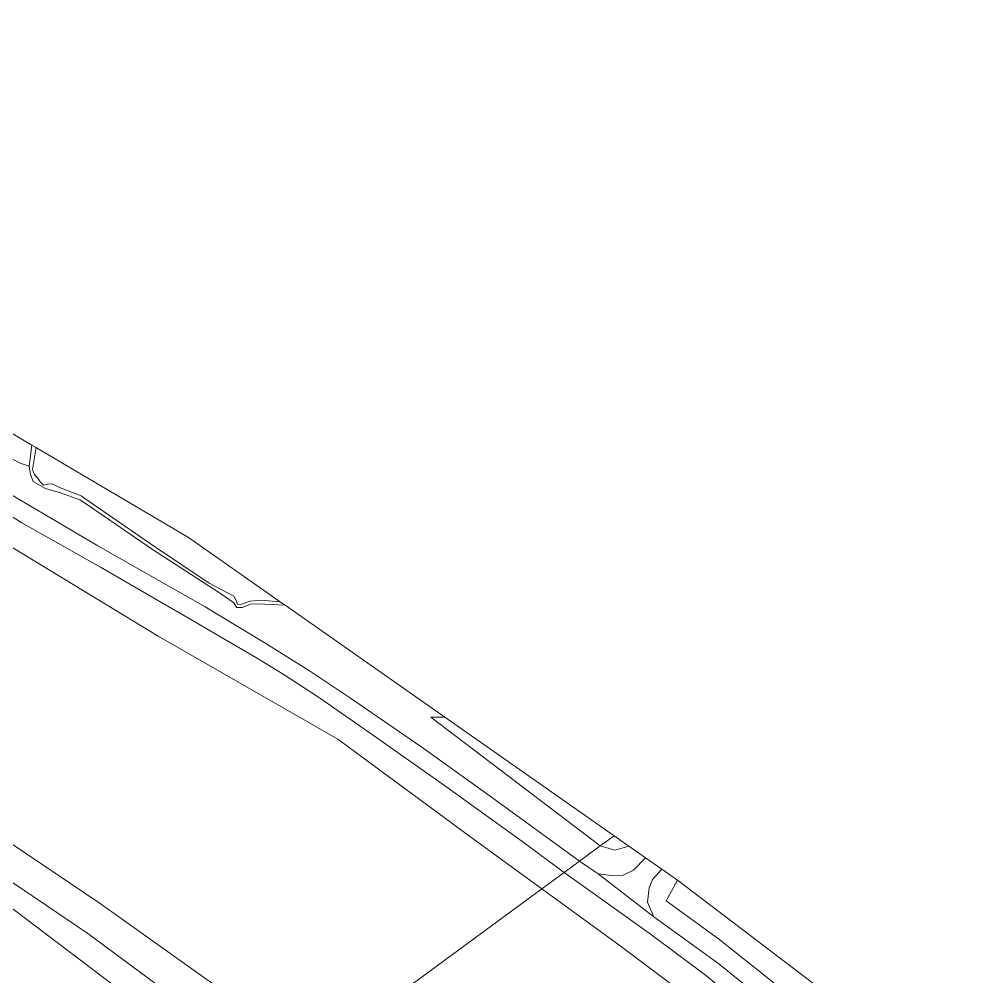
# Model space of a CAD drawing. Header units: metres. Extents: x 112942 to 118371, y 496117 to 499046.
# Drawn here: x 117547.8 to 117698.2, y 496958 to 497107.1 of the extents above; entities that cross this region are included whole.
import ezdxf

# ---------------------------------------------------------------- set-up
doc = ezdxf.new("R2010")
doc.units = ezdxf.units.M
doc.layers.add('B-WE-OG-TOPOKAART-G', color=253, linetype='Continuous', lineweight=18)

msp = doc.modelspace()

# ---------------------------------------------------------------- linework, layer by layer
at = {"layer": 'B-WE-OG-TOPOKAART-G'}
for points in [[(117416.821, 497107.111, -0.938), (117423.063, 497104.322, -0.934), (117429.794, 497101.037, -0.994), (117439.415, 497095.746, -1.045), (117447.762, 497091.104, -1.057), (117460.521, 497083.767, -1.084), (117473.2, 497076.315, -1.084), (117489.841, 497066.645, -1.036), (117505.957, 497057.126, -0.989), (117509.99, 497054.751, -1.004), (117525.437, 497045.43, -1.058), (117541.833, 497035.819, -1.061), (117559.991, 497025.095, -0.965), (117576.683, 497015.584, -1.006), (117586.159, 497009.873, -1.04), (117592.967, 497005.626, -1.07), (117599.312, 497001.386, -1.085), (117610.259, 496993.842, -1.121), (117621.059, 496986.106, -1.142), (117634.974, 496975.966, -1.187)], [(117638.233, 496978.361, -1.298), (117634.974, 496975.966, -1.187), (117621.059, 496986.106, -1.142), (117610.259, 496993.842, -1.121), (117599.312, 497001.386, -1.085), (117592.967, 497005.626, -1.07), (117586.159, 497009.873, -1.04), (117576.683, 497015.584, -1.006), (117559.991, 497025.095, -0.965), (117541.833, 497035.819, -1.061), (117525.437, 497045.43, -1.058), (117509.99, 497054.751, -1.004), (117505.957, 497057.126, -0.989), (117489.841, 497066.645, -1.036), (117473.2, 497076.315, -1.084), (117460.521, 497083.767, -1.084), (117447.762, 497091.104, -1.057), (117439.415, 497095.746, -1.045), (117429.794, 497101.037, -0.994), (117423.063, 497104.322, -0.934), (117416.821, 497107.111, -0.938)], [(117634.974, 496975.966, -1.187), (117632.614, 496974.232, -1.259), (117625.987, 496979.096, -1.139), (117613.993, 496987.784, -1.178), (117603.932, 496994.806, -1.202), (117598.621, 496998.579, -1.157), (117594.33, 497001.541, -1.103), (117588.857, 497005.098, -1.076), (117584.688, 497007.669, -1.037), (117574.454, 497013.647, -1), (117560.379, 497021.76, -0.992), (117548.166, 497028.697, -1.006), (117539.509, 497034.066, -1.064), (117521.663, 497044.652, -1.07), (117505.466, 497054.211, -1.012), (117490.994, 497062.806, -0.988), (117475.948, 497071.568, -1.051), (117462.904, 497079.214, -1.03), (117450.6, 497086.274, -1.027), (117438.784, 497093.163, -1.039), (117433.026, 497096.356, -1.012), (117427.319, 497099.221, -1.021), (117420.351, 497102.443, -0.958), (117414.389, 497105.071, -0.95)], [(117414.389, 497105.071, -0.95), (117420.351, 497102.443, -0.958), (117427.319, 497099.221, -1.021), (117433.026, 497096.356, -1.012), (117438.784, 497093.163, -1.039), (117450.6, 497086.274, -1.027), (117462.904, 497079.214, -1.03), (117475.948, 497071.568, -1.051), (117490.994, 497062.806, -0.988), (117505.466, 497054.211, -1.012), (117521.663, 497044.652, -1.07), (117539.509, 497034.066, -1.064), (117548.166, 497028.697, -1.006), (117560.379, 497021.76, -0.992), (117574.454, 497013.647, -1), (117584.688, 497007.669, -1.037), (117588.857, 497005.098, -1.076), (117594.33, 497001.541, -1.103), (117598.621, 496998.579, -1.157), (117603.932, 496994.806, -1.202), (117613.993, 496987.784, -1.178), (117625.987, 496979.096, -1.139), (117632.614, 496974.232, -1.259)], [(117409.483, 497100.954, -1.238), (117423.711, 497094.013, -1.227), (117447.074, 497082.051, -1.18), (117496.91, 497054.142, -1.187), (117528.41, 497035.891, -1.297), (117569.395, 497011.035, -1.223), (117597.348, 496994.978, -1.337), (117617.868, 496979.867, -1.233), (117629.127, 496971.67, -1.249)], [(117632.614, 496974.232, -1.259), (117629.127, 496971.67, -1.249), (117617.868, 496979.867, -1.233), (117597.348, 496994.978, -1.337), (117569.395, 497011.035, -1.223), (117528.41, 497035.891, -1.297), (117496.91, 497054.142, -1.187), (117447.074, 497082.051, -1.18), (117423.711, 497094.013, -1.227), (117409.483, 497100.954, -1.238)], [(117381.643, 497077.594, -1.351), (117400.482, 497067.76, -1.407), (117429.106, 497052.414, -1.42), (117450.721, 497039.914, -1.43), (117470.549, 497027.961, -1.443), (117490.429, 497015.366, -1.447), (117511.886, 497001.629, -1.447), (117535.291, 496986.239, -1.467), (117560.202, 496969.486, -1.513), (117581.489, 496954.316, -1.5), (117593.26, 496945.317, -1.5)], [(117629.127, 496971.67, -1.249), (117593.26, 496945.317, -1.5), (117581.489, 496954.316, -1.5), (117560.202, 496969.486, -1.513), (117535.291, 496986.239, -1.467), (117511.886, 497001.629, -1.447), (117490.429, 497015.366, -1.447), (117470.549, 497027.961, -1.443), (117450.721, 497039.914, -1.43), (117429.106, 497052.414, -1.42), (117400.482, 497067.76, -1.407), (117381.643, 497077.594, -1.351)], [(117588.922, 496942.129, -1.499), (117585.449, 496939.578, -0.954), (117570.789, 496950.317, -0.923), (117542.032, 496972.081, -1.043), (117517.404, 496988.717, -0.844), (117490.62, 497005.377, -0.724), (117478.468, 497012.645, -0.715), (117462.962, 497021.891, -0.646), (117448.586, 497029.876, -0.598), (117434.036, 497037.799, -0.367), (117424.598, 497043.829, -0.556), (117415.628, 497050.209, -0.619), (117410.605, 497053.246, -0.475), (117404.118, 497057.952, -0.751), (117377.371, 497074.009, -1.374)], [(117593.26, 496945.317, -1.5), (117588.922, 496942.129, -1.499), (117579.839, 496948.873, -1.503), (117558.43, 496964.731, -1.443), (117542.11, 496975.732, -1.437), (117515.582, 496993.744, -1.427), (117488.769, 497010.577, -1.42), (117460.367, 497028.182, -1.417), (117435.707, 497042.69, -1.414), (117401.631, 497061.509, -1.414), (117377.431, 497074.059, -1.398)], [(117377.431, 497074.059, -1.398), (117401.631, 497061.509, -1.414), (117435.707, 497042.69, -1.414), (117460.367, 497028.182, -1.417), (117488.769, 497010.577, -1.42), (117515.582, 496993.744, -1.427), (117542.11, 496975.732, -1.437), (117558.43, 496964.731, -1.443), (117579.839, 496948.873, -1.503), (117588.922, 496942.129, -1.499)], [(117366.83, 497065.164, 3.769), (117405.195, 497044.41, 4.12), (117410.605, 497053.246, -0.475), (117415.628, 497050.209, -0.619), (117424.598, 497043.829, -0.556), (117434.036, 497037.799, -0.367), (117448.586, 497029.876, -0.598), (117462.962, 497021.891, -0.646), (117478.468, 497012.645, -0.715), (117490.62, 497005.377, -0.724), (117517.404, 496988.717, -0.844), (117542.032, 496972.081, -1.043), (117570.789, 496950.317, -0.923), (117585.449, 496939.578, -0.954)], [(117534.112, 497050.031, -1.16), (117549.72, 497040.798, -1.205), (117549.301, 497037.488, -1.154), (117547.884, 497037.962, -1.082), (117536.892, 497043.698, -1.145), (117529.775, 497049.711, -1.085), (117534.112, 497050.031, -1.16)], [(117536.892, 497043.698, -1.145), (117547.884, 497037.962, -1.082), (117549.301, 497037.488, -1.154), (117549.505, 497036.206, -1.169), (117549.94, 497035.105, -1.178), (117551.839, 497034.049, -1.127), (117554.337, 497033.326, -1.16), (117557.179, 497032.244, -1.076), (117558.545, 497031.389, -1.076), (117568.364, 497024.654, -1.097), (117578.931, 497017.752, -1.154), (117581.112, 497016.27, -1.154), (117581.632, 497015.475, -1.154), (117582.527, 497015.467, -1.154), (117583.782, 497016.015, -1.148), (117584.824, 497016.081, -1.148), (117589.144, 497015.831, -1.148), (117614.002, 496998.418, -1.31), (117611.854, 496998.421, -1.31), (117638.233, 496978.361, -1.298)], [(117549.72, 497040.798, -1.205), (117550.372, 497040.413, -1.349), (117549.818, 497036.983, -1.436), (117550.145, 497036.178, -1.436), (117550.593, 497035.668, -1.436), (117551.002, 497035.063, -1.436), (117551.503, 497034.545, -1.436), (117552.202, 497034.683, -1.436), (117552.86, 497034.731, -1.436), (117554.031, 497034.187, -1.436), (117557.411, 497032.886, -1.436), (117557.959, 497032.455, -1.436), (117563.323, 497028.782, -1.436), (117568.958, 497024.9, -1.436), (117577.31, 497019.286, -1.436), (117581.156, 497017.251, -1.436), (117581.552, 497016.599, -1.436), (117581.749, 497016.008, -1.436), (117582.064, 497015.907, -1.436), (117583.696, 497016.468, -1.436), (117585.436, 497016.611, -1.436), (117588.339, 497016.395, -1.436), (117589.144, 497015.831, -1.148), (117584.824, 497016.081, -1.148), (117583.782, 497016.015, -1.148), (117582.527, 497015.467, -1.154), (117581.632, 497015.475, -1.154), (117581.112, 497016.27, -1.154), (117578.931, 497017.752, -1.154), (117568.364, 497024.654, -1.097), (117558.545, 497031.389, -1.076), (117557.179, 497032.244, -1.076), (117554.337, 497033.326, -1.16), (117551.839, 497034.049, -1.127), (117549.94, 497035.105, -1.178), (117549.505, 497036.206, -1.169), (117549.301, 497037.488, -1.154), (117549.72, 497040.798, -1.205)], [(117550.422, 497040.383, -1.453), (117574.082, 497026.385, -1.363), (117588.243, 497016.462, -1.59), (117588.339, 497016.395, -1.436), (117585.436, 497016.611, -1.436), (117583.696, 497016.468, -1.436), (117582.064, 497015.907, -1.436), (117581.749, 497016.008, -1.436), (117581.552, 497016.599, -1.436), (117581.156, 497017.251, -1.436), (117577.31, 497019.286, -1.436), (117568.958, 497024.9, -1.436), (117563.323, 497028.782, -1.436), (117557.959, 497032.455, -1.436), (117557.411, 497032.886, -1.436), (117554.031, 497034.187, -1.436), (117552.86, 497034.731, -1.436), (117552.202, 497034.683, -1.436), (117551.503, 497034.545, -1.436), (117551.002, 497035.063, -1.436), (117550.593, 497035.668, -1.436), (117550.145, 497036.178, -1.436), (117549.818, 497036.983, -1.436), (117550.372, 497040.413, -1.349), (117550.422, 497040.383, -1.453)], [(117611.854, 496998.421, -1.31), (117614.002, 496998.418, -1.31), (117640.372, 496979.932, -1.377), (117638.233, 496978.361, -1.298), (117611.854, 496998.421, -1.31)], [(117642.668, 496978.323, -1.353), (117640.493, 496977.675, -1.263), (117638.233, 496978.361, -1.298), (117640.372, 496979.932, -1.377), (117642.668, 496978.323, -1.353)], [(117645.249, 496976.515, -1.357), (117643.396, 496974.556, -1.286), (117641.768, 496973.801, -1.286), (117639.991, 496973.729, -1.251), (117637.917, 496974.018, -1.211), (117634.974, 496975.966, -1.187), (117638.233, 496978.361, -1.298), (117640.493, 496977.675, -1.263), (117642.668, 496978.323, -1.353), (117645.249, 496976.515, -1.357)], [(117661.972, 496952.169, -1.263), (117654.804, 496958.085, -1.303), (117646.219, 496964.511, -1.3), (117635.281, 496972.28, -1.257), (117632.614, 496974.232, -1.259), (117634.974, 496975.966, -1.187), (117637.917, 496974.018, -1.211), (117646.542, 496967.333, -1.185), (117656.684, 496959.988, -1.247), (117663.528, 496954.411, -1.273)], [(117647.826, 496974.709, -1.357), (117646.363, 496973.098, -1.263), (117645.858, 496971.849, -1.243), (117645.592, 496969.596, -1.228), (117646.542, 496967.333, -1.185), (117637.917, 496974.018, -1.211), (117639.991, 496973.729, -1.251), (117641.768, 496973.801, -1.286), (117643.396, 496974.556, -1.286), (117645.249, 496976.515, -1.357), (117647.826, 496974.709, -1.357)], [(117659.617, 496949.075, -1.303), (117641.3, 496962.809, -1.267), (117629.127, 496971.67, -1.249), (117632.614, 496974.232, -1.259), (117635.281, 496972.28, -1.257), (117646.219, 496964.511, -1.3), (117654.804, 496958.085, -1.303), (117661.972, 496952.169, -1.263)], [(117663.528, 496954.411, -1.273), (117656.684, 496959.988, -1.247), (117646.542, 496967.333, -1.185), (117645.592, 496969.596, -1.228), (117645.858, 496971.849, -1.243), (117646.363, 496973.098, -1.263), (117647.826, 496974.709, -1.357), (117650.253, 496973.009, -1.295), (117648.49, 496969.788, -1.323), (117656.646, 496963.867, -1.3), (117664.978, 496957.212, -1.263)], [(117697.631, 496924.631, -1.341), (117689.355, 496923.479, -1.343), (117685.949, 496922.738, -1.343), (117684.636, 496920.739, -1.343), (117685.981, 496911.969, -1.343), (117696.444, 496911.212, -1.343), (117698.018, 496911.251, -1.343), (117698.237, 496903.668, -1.227), (117693.354, 496902.646, -1.221), (117687.186, 496903.606, -1.212), (117683.572, 496920.398, -1.1), (117681.13, 496932.057, -0.96), (117677.58, 496942.312, -1.247), (117672.796, 496949.606, -1.317), (117664.978, 496957.212, -1.263), (117656.646, 496963.867, -1.3), (117648.49, 496969.788, -1.323), (117650.253, 496973.009, -1.295), (117697.265, 496937.256, -1.269), (117697.631, 496924.631, -1.341)], [(117593.26, 496945.317, -1.5), (117629.127, 496971.67, -1.249), (117641.3, 496962.809, -1.267), (117659.617, 496949.075, -1.303)]]:
    msp.add_polyline3d(points, dxfattribs=at)

doc.saveas('drawing.dxf')
